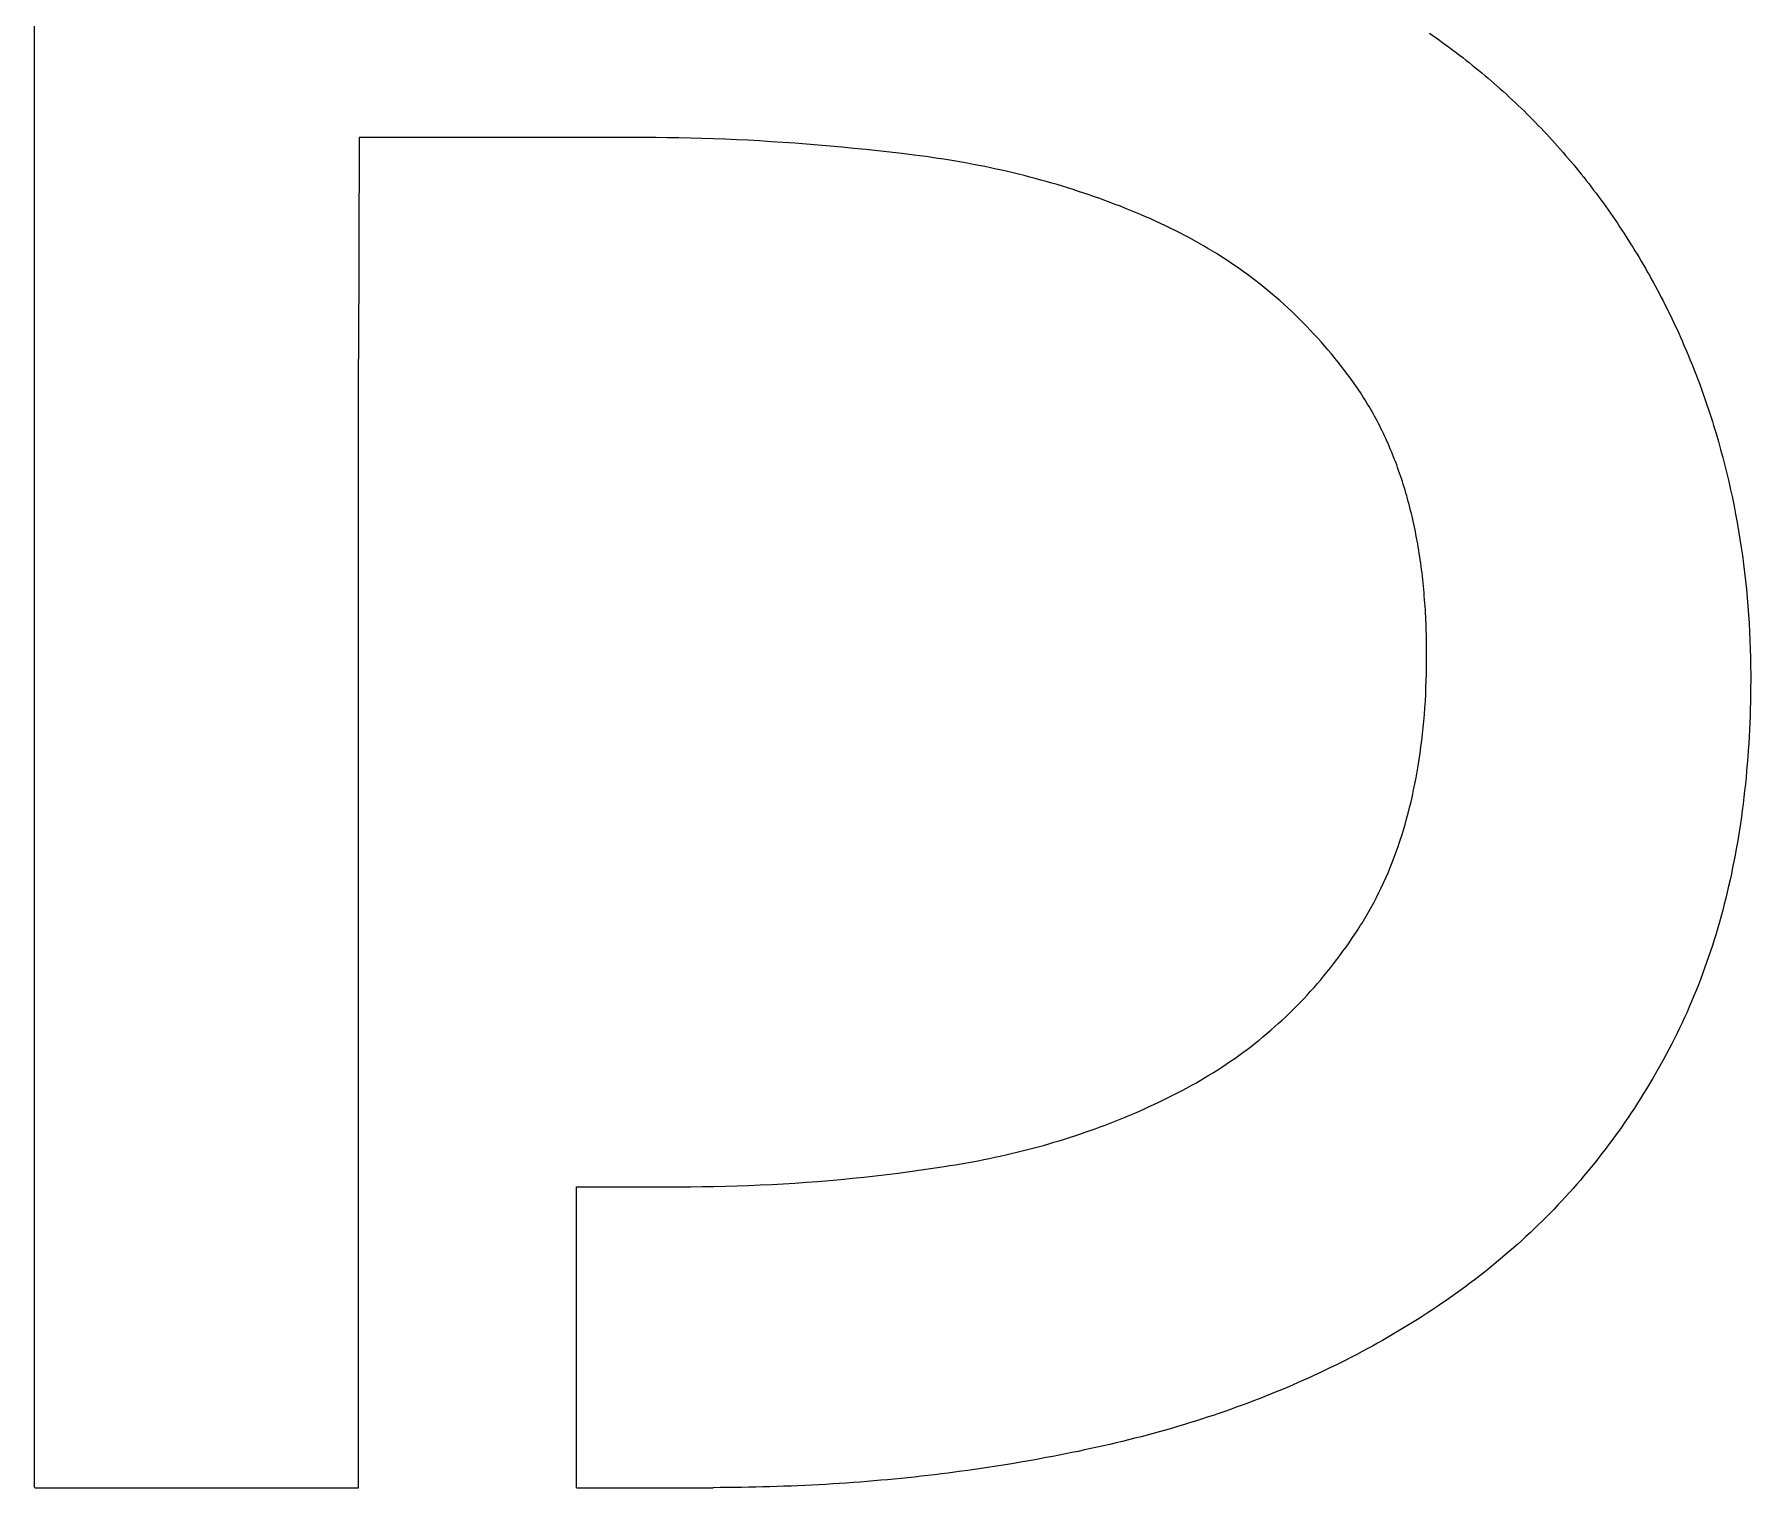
# Model space of a CAD drawing. Header units: millimetres. Extents: x 153 to 4750, y 92 to 3343.
# Drawn here: x 1793.38 to 1816.99, y 1848.63 to 1868.61 of the extents above; entities that cross this region are included whole.
import ezdxf

# ---------------------------------------------------------------- set-up
doc = ezdxf.new("R2010")
doc.units = ezdxf.units.MM

msp = doc.modelspace()

# ---------------------------------------------------------------- linework, layer by layer
for p, q in [((1793.381, 1881.466), (1793.381, 1848.66)), ((1812.571, 1868.63), (1812.617, 1868.598)), ((1812.617, 1868.598), (1812.664, 1868.565)), ((1812.664, 1868.565), (1812.71, 1868.532)), ((1812.71, 1868.532), (1812.756, 1868.499)), ((1812.756, 1868.499), (1812.802, 1868.466)), ((1812.802, 1868.466), (1812.848, 1868.432)), ((1812.848, 1868.432), (1812.893, 1868.398)), ((1812.893, 1868.398), (1812.938, 1868.364)), ((1812.938, 1868.364), (1812.983, 1868.33)), ((1812.983, 1868.33), (1813.028, 1868.295)), ((1813.028, 1868.295), (1813.072, 1868.261)), ((1813.072, 1868.261), (1813.116, 1868.226)), ((1813.116, 1868.226), (1813.16, 1868.191)), ((1813.16, 1868.191), (1813.204, 1868.155)), ((1813.204, 1868.155), (1813.247, 1868.12)), ((1813.247, 1868.12), (1813.291, 1868.084)), ((1813.291, 1868.084), (1813.334, 1868.048)), ((1813.334, 1868.048), (1813.376, 1868.012)), ((1813.376, 1868.012), (1813.419, 1867.975)), ((1813.419, 1867.975), (1813.461, 1867.938)), ((1813.461, 1867.938), (1813.503, 1867.902)), ((1813.503, 1867.902), (1813.545, 1867.864)), ((1813.545, 1867.864), (1813.587, 1867.827)), ((1813.587, 1867.827), (1813.628, 1867.79)), ((1813.628, 1867.79), (1813.669, 1867.752)), ((1813.669, 1867.752), (1813.71, 1867.714)), ((1813.71, 1867.714), (1813.751, 1867.676)), ((1813.751, 1867.676), (1813.791, 1867.637)), ((1813.791, 1867.637), (1813.832, 1867.598)), ((1813.832, 1867.598), (1813.872, 1867.56)), ((1813.872, 1867.56), (1813.911, 1867.521)), ((1813.911, 1867.521), (1813.951, 1867.481)), ((1813.951, 1867.481), (1813.99, 1867.442)), ((1813.99, 1867.442), (1814.029, 1867.402)), ((1814.029, 1867.402), (1814.068, 1867.362)), ((1814.068, 1867.362), (1814.107, 1867.322)), ((1797.849, 1867.196), (1797.838, 1864.145)), ((1801.781, 1867.196), (1797.849, 1867.196)), ((1801.936, 1867.195), (1801.781, 1867.196)), ((1802.092, 1867.193), (1801.936, 1867.195)), ((1802.248, 1867.191), (1802.092, 1867.193)), ((1802.405, 1867.187), (1802.248, 1867.191)), ((1802.563, 1867.183), (1802.405, 1867.187)), ((1802.721, 1867.178), (1802.563, 1867.183)), ((1802.879, 1867.171), (1802.721, 1867.178)), ((1803.038, 1867.164), (1802.879, 1867.171)), ((1803.197, 1867.157), (1803.038, 1867.164)), ((1803.357, 1867.148), (1803.197, 1867.157)), ((1803.517, 1867.138), (1803.357, 1867.148)), ((1803.678, 1867.128), (1803.517, 1867.138)), ((1803.84, 1867.116), (1803.678, 1867.128)), ((1814.107, 1867.322), (1814.145, 1867.281)), ((1814.145, 1867.281), (1814.183, 1867.241)), ((1814.183, 1867.241), (1814.221, 1867.2)), ((1814.221, 1867.2), (1814.259, 1867.159)), ((1814.259, 1867.159), (1814.296, 1867.118)), ((1804.001, 1867.104), (1803.84, 1867.116)), ((1804.164, 1867.091), (1804.001, 1867.104)), ((1804.327, 1867.077), (1804.164, 1867.091)), ((1804.49, 1867.062), (1804.327, 1867.077)), ((1804.654, 1867.046), (1804.49, 1867.062)), ((1804.818, 1867.029), (1804.654, 1867.046)), ((1804.983, 1867.012), (1804.818, 1867.029)), ((1805.148, 1866.993), (1804.983, 1867.012)), ((1805.314, 1866.974), (1805.148, 1866.993)), ((1805.481, 1866.954), (1805.314, 1866.974)), ((1805.563, 1866.943), (1805.481, 1866.954)), ((1805.646, 1866.932), (1805.563, 1866.943)), ((1805.728, 1866.92), (1805.646, 1866.932)), ((1805.81, 1866.908), (1805.728, 1866.92)), ((1805.892, 1866.896), (1805.81, 1866.908)), ((1805.973, 1866.883), (1805.892, 1866.896)), ((1814.296, 1867.118), (1814.333, 1867.076)), ((1814.333, 1867.076), (1814.37, 1867.035)), ((1814.37, 1867.035), (1814.407, 1866.993)), ((1814.407, 1866.993), (1814.443, 1866.95)), ((1814.443, 1866.95), (1814.48, 1866.908)), ((1814.48, 1866.908), (1814.516, 1866.866)), ((1806.054, 1866.869), (1805.973, 1866.883)), ((1806.134, 1866.855), (1806.054, 1866.869)), ((1806.214, 1866.841), (1806.134, 1866.855)), ((1806.294, 1866.826), (1806.214, 1866.841)), ((1806.373, 1866.811), (1806.294, 1866.826)), ((1806.453, 1866.795), (1806.373, 1866.811)), ((1806.531, 1866.779), (1806.453, 1866.795)), ((1806.61, 1866.762), (1806.531, 1866.779)), ((1806.688, 1866.745), (1806.61, 1866.762)), ((1806.766, 1866.727), (1806.688, 1866.745)), ((1806.843, 1866.709), (1806.766, 1866.727)), ((1806.92, 1866.69), (1806.843, 1866.709)), ((1806.997, 1866.671), (1806.92, 1866.69)), ((1807.073, 1866.652), (1806.997, 1866.671)), ((1807.149, 1866.632), (1807.073, 1866.652)), ((1814.516, 1866.866), (1814.551, 1866.823)), ((1814.551, 1866.823), (1814.587, 1866.78)), ((1814.587, 1866.78), (1814.622, 1866.736)), ((1814.622, 1866.736), (1814.657, 1866.693)), ((1814.657, 1866.693), (1814.692, 1866.649)), ((1814.692, 1866.649), (1814.727, 1866.605)), ((1807.225, 1866.611), (1807.149, 1866.632)), ((1807.3, 1866.591), (1807.225, 1866.611)), ((1807.375, 1866.569), (1807.3, 1866.591)), ((1807.45, 1866.547), (1807.375, 1866.569)), ((1807.524, 1866.525), (1807.45, 1866.547)), ((1807.598, 1866.502), (1807.524, 1866.525)), ((1807.672, 1866.479), (1807.598, 1866.502)), ((1807.745, 1866.455), (1807.672, 1866.479)), ((1807.818, 1866.431), (1807.745, 1866.455)), ((1807.891, 1866.407), (1807.818, 1866.431)), ((1814.727, 1866.605), (1814.761, 1866.561)), ((1814.761, 1866.561), (1814.795, 1866.517)), ((1814.795, 1866.517), (1814.829, 1866.472)), ((1814.829, 1866.472), (1814.863, 1866.428)), ((1814.863, 1866.428), (1814.897, 1866.383)), ((1807.963, 1866.381), (1807.891, 1866.407)), ((1808.035, 1866.356), (1807.963, 1866.381)), ((1808.107, 1866.33), (1808.035, 1866.356)), ((1808.178, 1866.303), (1808.107, 1866.33)), ((1808.249, 1866.276), (1808.178, 1866.303)), ((1808.32, 1866.249), (1808.249, 1866.276)), ((1808.39, 1866.221), (1808.32, 1866.249)), ((1808.46, 1866.193), (1808.39, 1866.221)), ((1808.529, 1866.164), (1808.46, 1866.193)), ((1814.897, 1866.383), (1814.93, 1866.338)), ((1814.93, 1866.338), (1814.963, 1866.292)), ((1814.963, 1866.292), (1814.996, 1866.246)), ((1814.996, 1866.246), (1815.028, 1866.201)), ((1815.028, 1866.201), (1815.06, 1866.155)), ((1808.598, 1866.135), (1808.529, 1866.164)), ((1808.667, 1866.105), (1808.598, 1866.135)), ((1808.736, 1866.075), (1808.667, 1866.105)), ((1808.804, 1866.044), (1808.736, 1866.075)), ((1808.872, 1866.013), (1808.804, 1866.044)), ((1808.939, 1865.982), (1808.872, 1866.013)), ((1809.006, 1865.949), (1808.939, 1865.982)), ((1809.073, 1865.917), (1809.006, 1865.949)), ((1815.06, 1866.155), (1815.092, 1866.108)), ((1815.092, 1866.108), (1815.124, 1866.062)), ((1815.124, 1866.062), (1815.155, 1866.016)), ((1815.155, 1866.016), (1815.186, 1865.969)), ((1815.186, 1865.969), (1815.217, 1865.922)), ((1809.139, 1865.883), (1809.073, 1865.917)), ((1809.204, 1865.849), (1809.139, 1865.883)), ((1809.269, 1865.815), (1809.204, 1865.849)), ((1809.334, 1865.78), (1809.269, 1865.815)), ((1809.398, 1865.744), (1809.334, 1865.78)), ((1809.461, 1865.707), (1809.398, 1865.744)), ((1809.524, 1865.67), (1809.461, 1865.707)), ((1815.217, 1865.922), (1815.248, 1865.875)), ((1815.248, 1865.875), (1815.278, 1865.828)), ((1815.278, 1865.828), (1815.308, 1865.781)), ((1815.308, 1865.781), (1815.338, 1865.734)), ((1815.338, 1865.734), (1815.368, 1865.686)), ((1809.587, 1865.633), (1809.524, 1865.67)), ((1809.649, 1865.594), (1809.587, 1865.633)), ((1809.71, 1865.556), (1809.649, 1865.594)), ((1809.771, 1865.516), (1809.71, 1865.556)), ((1809.831, 1865.476), (1809.771, 1865.516)), ((1809.891, 1865.435), (1809.831, 1865.476)), ((1815.368, 1865.686), (1815.397, 1865.639)), ((1815.397, 1865.639), (1815.426, 1865.591)), ((1815.426, 1865.591), (1815.455, 1865.543)), ((1815.455, 1865.543), (1815.483, 1865.495)), ((1815.483, 1865.495), (1815.512, 1865.447)), ((1809.951, 1865.394), (1809.891, 1865.435)), ((1810.009, 1865.352), (1809.951, 1865.394)), ((1810.068, 1865.31), (1810.009, 1865.352)), ((1810.126, 1865.267), (1810.068, 1865.31)), ((1810.183, 1865.223), (1810.126, 1865.267)), ((1815.512, 1865.447), (1815.54, 1865.398)), ((1815.54, 1865.398), (1815.567, 1865.35)), ((1815.567, 1865.35), (1815.595, 1865.301)), ((1815.595, 1865.301), (1815.622, 1865.252)), ((1815.622, 1865.252), (1815.649, 1865.204)), ((1810.24, 1865.178), (1810.183, 1865.223)), ((1810.296, 1865.133), (1810.24, 1865.178)), ((1810.352, 1865.088), (1810.296, 1865.133)), ((1810.407, 1865.042), (1810.352, 1865.088)), ((1810.462, 1864.995), (1810.407, 1865.042)), ((1815.649, 1865.204), (1815.676, 1865.154)), ((1815.676, 1865.154), (1815.702, 1865.105)), ((1815.702, 1865.105), (1815.728, 1865.056)), ((1815.728, 1865.056), (1815.754, 1865.006)), ((1815.754, 1865.006), (1815.78, 1864.957)), ((1810.516, 1864.948), (1810.462, 1864.995)), ((1810.57, 1864.9), (1810.516, 1864.948)), ((1810.623, 1864.851), (1810.57, 1864.9)), ((1810.676, 1864.802), (1810.623, 1864.851)), ((1810.728, 1864.752), (1810.676, 1864.802)), ((1815.78, 1864.957), (1815.805, 1864.907)), ((1815.805, 1864.907), (1815.83, 1864.857)), ((1815.83, 1864.857), (1815.855, 1864.807)), ((1815.855, 1864.807), (1815.88, 1864.757)), ((1810.78, 1864.701), (1810.728, 1864.752)), ((1810.831, 1864.65), (1810.78, 1864.701)), ((1810.881, 1864.599), (1810.831, 1864.65)), ((1810.931, 1864.546), (1810.881, 1864.599)), ((1810.981, 1864.493), (1810.931, 1864.546)), ((1815.88, 1864.757), (1815.904, 1864.706)), ((1815.904, 1864.706), (1815.928, 1864.656)), ((1815.928, 1864.656), (1815.952, 1864.605)), ((1815.952, 1864.605), (1815.976, 1864.554)), ((1815.976, 1864.554), (1815.999, 1864.503)), ((1811.03, 1864.44), (1810.981, 1864.493)), ((1811.079, 1864.386), (1811.03, 1864.44)), ((1811.127, 1864.331), (1811.079, 1864.386)), ((1811.174, 1864.276), (1811.127, 1864.331)), ((1815.999, 1864.503), (1816.022, 1864.452)), ((1816.022, 1864.452), (1816.045, 1864.401)), ((1816.045, 1864.401), (1816.067, 1864.349)), ((1816.067, 1864.349), (1816.089, 1864.298)), ((1816.089, 1864.298), (1816.111, 1864.246)), ((1797.838, 1848.628), (1797.838, 1864.145)), ((1811.221, 1864.22), (1811.174, 1864.276)), ((1811.268, 1864.163), (1811.221, 1864.22)), ((1811.314, 1864.106), (1811.268, 1864.163)), ((1811.359, 1864.048), (1811.314, 1864.106)), ((1816.111, 1864.246), (1816.133, 1864.194)), ((1816.133, 1864.194), (1816.154, 1864.142)), ((1816.154, 1864.142), (1816.176, 1864.09)), ((1816.176, 1864.09), (1816.197, 1864.038)), ((1811.404, 1863.99), (1811.359, 1864.048)), ((1811.449, 1863.931), (1811.404, 1863.99)), ((1811.493, 1863.871), (1811.449, 1863.931)), ((1811.536, 1863.811), (1811.493, 1863.871)), ((1816.197, 1864.038), (1816.217, 1863.986)), ((1816.217, 1863.986), (1816.238, 1863.933)), ((1816.238, 1863.933), (1816.258, 1863.88)), ((1816.258, 1863.88), (1816.278, 1863.827)), ((1816.278, 1863.827), (1816.297, 1863.774)), ((1811.558, 1863.78), (1811.536, 1863.811)), ((1811.579, 1863.75), (1811.558, 1863.78)), ((1811.6, 1863.719), (1811.579, 1863.75)), ((1811.62, 1863.688), (1811.6, 1863.719)), ((1811.641, 1863.657), (1811.62, 1863.688)), ((1811.661, 1863.625), (1811.641, 1863.657)), ((1811.681, 1863.593), (1811.661, 1863.625)), ((1811.701, 1863.561), (1811.681, 1863.593)), ((1816.297, 1863.774), (1816.316, 1863.721)), ((1816.316, 1863.721), (1816.336, 1863.668)), ((1816.336, 1863.668), (1816.354, 1863.615)), ((1816.354, 1863.615), (1816.373, 1863.561)), ((1811.72, 1863.529), (1811.701, 1863.561)), ((1811.74, 1863.497), (1811.72, 1863.529)), ((1811.759, 1863.464), (1811.74, 1863.497)), ((1811.778, 1863.431), (1811.759, 1863.464)), ((1811.796, 1863.398), (1811.778, 1863.431)), ((1811.815, 1863.365), (1811.796, 1863.398)), ((1811.833, 1863.332), (1811.815, 1863.365)), ((1816.373, 1863.561), (1816.391, 1863.507)), ((1816.391, 1863.507), (1816.409, 1863.453)), ((1816.409, 1863.453), (1816.427, 1863.399)), ((1816.427, 1863.399), (1816.445, 1863.345)), ((1816.445, 1863.345), (1816.462, 1863.291)), ((1811.851, 1863.298), (1811.833, 1863.332)), ((1811.868, 1863.264), (1811.851, 1863.298)), ((1811.886, 1863.23), (1811.868, 1863.264)), ((1811.903, 1863.196), (1811.886, 1863.23)), ((1811.92, 1863.161), (1811.903, 1863.196)), ((1811.937, 1863.127), (1811.92, 1863.161)), ((1811.953, 1863.092), (1811.937, 1863.127)), ((1816.462, 1863.291), (1816.479, 1863.236)), ((1816.479, 1863.236), (1816.495, 1863.182)), ((1816.495, 1863.182), (1816.512, 1863.127)), ((1816.512, 1863.127), (1816.544, 1863.017)), ((1811.97, 1863.057), (1811.953, 1863.092)), ((1811.986, 1863.021), (1811.97, 1863.057)), ((1812.002, 1862.986), (1811.986, 1863.021)), ((1812.017, 1862.95), (1812.002, 1862.986)), ((1812.032, 1862.914), (1812.017, 1862.95)), ((1812.048, 1862.878), (1812.032, 1862.914)), ((1812.062, 1862.841), (1812.048, 1862.878)), ((1816.544, 1863.017), (1816.575, 1862.907)), ((1816.575, 1862.907), (1816.604, 1862.797)), ((1812.077, 1862.805), (1812.062, 1862.841)), ((1812.092, 1862.768), (1812.077, 1862.805)), ((1812.106, 1862.731), (1812.092, 1862.768)), ((1812.12, 1862.693), (1812.106, 1862.731)), ((1812.133, 1862.656), (1812.12, 1862.693)), ((1812.147, 1862.618), (1812.133, 1862.656)), ((1816.604, 1862.797), (1816.633, 1862.686)), ((1816.633, 1862.686), (1816.661, 1862.575)), ((1812.16, 1862.58), (1812.147, 1862.618)), ((1812.173, 1862.542), (1812.16, 1862.58)), ((1812.186, 1862.504), (1812.173, 1862.542)), ((1812.199, 1862.465), (1812.186, 1862.504)), ((1812.211, 1862.426), (1812.199, 1862.465)), ((1812.223, 1862.387), (1812.211, 1862.426)), ((1816.661, 1862.575), (1816.687, 1862.464)), ((1816.687, 1862.464), (1816.712, 1862.352)), ((1812.235, 1862.348), (1812.223, 1862.387)), ((1812.247, 1862.309), (1812.235, 1862.348)), ((1812.258, 1862.269), (1812.247, 1862.309)), ((1812.269, 1862.229), (1812.258, 1862.269)), ((1812.28, 1862.189), (1812.269, 1862.229)), ((1812.291, 1862.149), (1812.28, 1862.189)), ((1816.712, 1862.352), (1816.737, 1862.24)), ((1816.737, 1862.24), (1816.76, 1862.127)), ((1812.301, 1862.108), (1812.291, 1862.149)), ((1812.312, 1862.068), (1812.301, 1862.108)), ((1812.322, 1862.027), (1812.312, 1862.068)), ((1812.331, 1861.986), (1812.322, 1862.027)), ((1812.341, 1861.944), (1812.331, 1861.986)), ((1812.35, 1861.903), (1812.341, 1861.944)), ((1816.76, 1862.127), (1816.782, 1862.014)), ((1816.782, 1862.014), (1816.803, 1861.901)), ((1812.359, 1861.861), (1812.35, 1861.903)), ((1812.368, 1861.819), (1812.359, 1861.861)), ((1812.377, 1861.777), (1812.368, 1861.819)), ((1812.385, 1861.734), (1812.377, 1861.777)), ((1812.393, 1861.692), (1812.385, 1861.734)), ((1812.401, 1861.649), (1812.393, 1861.692)), ((1816.803, 1861.901), (1816.822, 1861.788)), ((1816.822, 1861.788), (1816.841, 1861.674)), ((1812.409, 1861.606), (1812.401, 1861.649)), ((1812.417, 1861.562), (1812.409, 1861.606)), ((1812.424, 1861.519), (1812.417, 1861.562)), ((1812.431, 1861.475), (1812.424, 1861.519)), ((1812.438, 1861.431), (1812.431, 1861.475)), ((1816.841, 1861.674), (1816.859, 1861.559)), ((1816.859, 1861.559), (1816.875, 1861.445)), ((1812.444, 1861.387), (1812.438, 1861.431)), ((1812.45, 1861.343), (1812.444, 1861.387)), ((1812.456, 1861.298), (1812.45, 1861.343)), ((1812.462, 1861.253), (1812.456, 1861.298)), ((1812.468, 1861.208), (1812.462, 1861.253)), ((1816.875, 1861.445), (1816.89, 1861.33)), ((1816.89, 1861.33), (1816.905, 1861.215)), ((1812.473, 1861.163), (1812.468, 1861.208)), ((1812.478, 1861.118), (1812.473, 1861.163)), ((1812.483, 1861.072), (1812.478, 1861.118)), ((1812.488, 1861.026), (1812.483, 1861.072)), ((1812.492, 1860.98), (1812.488, 1861.026)), ((1816.905, 1861.215), (1816.918, 1861.099)), ((1816.918, 1861.099), (1816.93, 1860.983)), ((1816.93, 1860.983), (1816.941, 1860.867)), ((1812.497, 1860.934), (1812.492, 1860.98)), ((1812.5, 1860.888), (1812.497, 1860.934)), ((1812.504, 1860.841), (1812.5, 1860.888)), ((1812.508, 1860.794), (1812.504, 1860.841)), ((1812.511, 1860.747), (1812.508, 1860.794)), ((1812.514, 1860.699), (1812.511, 1860.747)), ((1816.941, 1860.867), (1816.95, 1860.75)), ((1816.95, 1860.75), (1816.959, 1860.633)), ((1812.517, 1860.652), (1812.514, 1860.699)), ((1812.519, 1860.604), (1812.517, 1860.652)), ((1812.522, 1860.556), (1812.519, 1860.604)), ((1812.524, 1860.508), (1812.522, 1860.556)), ((1816.959, 1860.633), (1816.967, 1860.516)), ((1816.967, 1860.516), (1816.973, 1860.398)), ((1812.526, 1860.459), (1812.524, 1860.508)), ((1812.527, 1860.411), (1812.526, 1860.459)), ((1812.529, 1860.362), (1812.527, 1860.411)), ((1812.53, 1860.313), (1812.529, 1860.362)), ((1812.531, 1860.264), (1812.53, 1860.313)), ((1816.973, 1860.398), (1816.978, 1860.28)), ((1816.978, 1860.28), (1816.983, 1860.161)), ((1812.532, 1860.214), (1812.531, 1860.264)), ((1812.532, 1860.164), (1812.532, 1860.214)), ((1812.532, 1860.115), (1812.532, 1860.164)), ((1812.532, 1860.065), (1812.532, 1860.115)), ((1812.532, 1860.016), (1812.532, 1860.065)), ((1816.983, 1860.161), (1816.986, 1860.043)), ((1816.986, 1860.043), (1816.988, 1859.924)), ((1812.527, 1859.727), (1812.529, 1859.823)), ((1812.529, 1859.823), (1812.531, 1859.919)), ((1812.531, 1859.919), (1812.532, 1860.016)), ((1816.988, 1859.924), (1816.989, 1859.804)), ((1816.989, 1859.804), (1816.989, 1859.774)), ((1812.519, 1859.539), (1812.523, 1859.633)), ((1812.523, 1859.633), (1812.527, 1859.727)), ((1816.988, 1859.63), (1816.987, 1859.532)), ((1816.989, 1859.728), (1816.988, 1859.63)), ((1816.989, 1859.774), (1816.989, 1859.728)), ((1812.501, 1859.262), (1812.508, 1859.353)), ((1812.508, 1859.353), (1812.514, 1859.446)), ((1812.514, 1859.446), (1812.519, 1859.539)), ((1816.983, 1859.338), (1816.98, 1859.242)), ((1816.985, 1859.435), (1816.983, 1859.338)), ((1816.987, 1859.532), (1816.985, 1859.435)), ((1812.484, 1859.081), (1812.493, 1859.171)), ((1812.493, 1859.171), (1812.501, 1859.262)), ((1816.976, 1859.146), (1816.972, 1859.051)), ((1816.98, 1859.242), (1816.976, 1859.146)), ((1812.454, 1858.815), (1812.465, 1858.903)), ((1812.465, 1858.903), (1812.475, 1858.992)), ((1812.475, 1858.992), (1812.484, 1859.081)), ((1816.962, 1858.861), (1816.955, 1858.767)), ((1816.967, 1858.956), (1816.962, 1858.861)), ((1816.972, 1859.051), (1816.967, 1858.956)), ((1812.416, 1858.557), (1812.429, 1858.643)), ((1812.429, 1858.643), (1812.442, 1858.729)), ((1812.442, 1858.729), (1812.454, 1858.815)), ((1816.949, 1858.674), (1816.941, 1858.581)), ((1816.955, 1858.767), (1816.949, 1858.674)), ((1812.37, 1858.306), (1812.386, 1858.389)), ((1812.386, 1858.389), (1812.402, 1858.473)), ((1812.402, 1858.473), (1812.416, 1858.557)), ((1816.925, 1858.396), (1816.916, 1858.304)), ((1816.933, 1858.488), (1816.925, 1858.396)), ((1816.941, 1858.581), (1816.933, 1858.488)), ((1812.336, 1858.142), (1812.353, 1858.224)), ((1812.353, 1858.224), (1812.37, 1858.306)), ((1816.906, 1858.213), (1816.896, 1858.122)), ((1816.916, 1858.304), (1816.906, 1858.213)), ((1812.278, 1857.903), (1812.298, 1857.982)), ((1812.298, 1857.982), (1812.317, 1858.062)), ((1812.317, 1858.062), (1812.336, 1858.142)), ((1816.873, 1857.942), (1816.861, 1857.853)), ((1816.885, 1858.032), (1816.873, 1857.942)), ((1816.896, 1858.122), (1816.885, 1858.032)), ((1812.212, 1857.671), (1812.235, 1857.747)), ((1812.235, 1857.747), (1812.257, 1857.825)), ((1812.257, 1857.825), (1812.278, 1857.903)), ((1816.848, 1857.764), (1816.834, 1857.675)), ((1816.861, 1857.853), (1816.848, 1857.764)), ((1812.113, 1857.372), (1812.139, 1857.445)), ((1812.139, 1857.445), (1812.164, 1857.52)), ((1812.164, 1857.52), (1812.189, 1857.595)), ((1812.189, 1857.595), (1812.212, 1857.671)), ((1816.806, 1857.5), (1816.79, 1857.413)), ((1816.82, 1857.588), (1816.806, 1857.5)), ((1816.834, 1857.675), (1816.82, 1857.588)), ((1812.03, 1857.156), (1812.059, 1857.227)), ((1812.059, 1857.227), (1812.086, 1857.299)), ((1812.086, 1857.299), (1812.113, 1857.372)), ((1816.758, 1857.24), (1816.741, 1857.155)), ((1816.775, 1857.327), (1816.758, 1857.24)), ((1816.79, 1857.413), (1816.775, 1857.327)), ((1811.94, 1856.947), (1811.971, 1857.016)), ((1811.971, 1857.016), (1812.001, 1857.085)), ((1812.001, 1857.085), (1812.03, 1857.156)), ((1816.705, 1856.985), (1816.686, 1856.901)), ((1816.723, 1857.07), (1816.705, 1856.985)), ((1816.741, 1857.155), (1816.723, 1857.07)), ((1811.808, 1856.679), (1811.842, 1856.745)), ((1811.842, 1856.745), (1811.875, 1856.812)), ((1811.875, 1856.812), (1811.908, 1856.879)), ((1811.908, 1856.879), (1811.94, 1856.947)), ((1816.646, 1856.734), (1816.625, 1856.651)), ((1816.666, 1856.817), (1816.646, 1856.734)), ((1816.686, 1856.901), (1816.666, 1856.817)), ((1811.7, 1856.487), (1811.736, 1856.55)), ((1811.736, 1856.55), (1811.772, 1856.614)), ((1811.772, 1856.614), (1811.808, 1856.679)), ((1816.604, 1856.569), (1816.582, 1856.487)), ((1816.625, 1856.651), (1816.604, 1856.569)), ((1811.545, 1856.241), (1811.584, 1856.301)), ((1811.584, 1856.301), (1811.623, 1856.363)), ((1811.623, 1856.363), (1811.643, 1856.393)), ((1811.643, 1856.393), (1811.662, 1856.424)), ((1811.662, 1856.424), (1811.7, 1856.487)), ((1816.536, 1856.325), (1816.512, 1856.244)), ((1816.559, 1856.406), (1816.536, 1856.325)), ((1816.582, 1856.487), (1816.559, 1856.406)), ((1811.381, 1856.005), (1811.423, 1856.063)), ((1811.423, 1856.063), (1811.464, 1856.122)), ((1811.464, 1856.122), (1811.505, 1856.181)), ((1811.505, 1856.181), (1811.545, 1856.241)), ((1816.462, 1856.085), (1816.436, 1856.006)), ((1816.487, 1856.164), (1816.462, 1856.085)), ((1816.512, 1856.244), (1816.487, 1856.164)), ((1811.209, 1855.778), (1811.253, 1855.833)), ((1811.253, 1855.833), (1811.296, 1855.89)), ((1811.296, 1855.89), (1811.339, 1855.947)), ((1811.339, 1855.947), (1811.381, 1856.005)), ((1816.383, 1855.849), (1816.355, 1855.772)), ((1816.41, 1855.927), (1816.383, 1855.849)), ((1816.436, 1856.006), (1816.41, 1855.927)), ((1810.983, 1855.507), (1811.029, 1855.56)), ((1811.029, 1855.56), (1811.075, 1855.614)), ((1811.075, 1855.614), (1811.12, 1855.668)), ((1811.12, 1855.668), (1811.165, 1855.722)), ((1811.165, 1855.722), (1811.209, 1855.778)), ((1816.298, 1855.618), (1816.269, 1855.542)), ((1816.327, 1855.695), (1816.298, 1855.618)), ((1816.355, 1855.772), (1816.327, 1855.695)), ((1810.792, 1855.301), (1810.841, 1855.352)), ((1810.841, 1855.352), (1810.888, 1855.403)), ((1810.888, 1855.403), (1810.936, 1855.455)), ((1810.936, 1855.455), (1810.983, 1855.507)), ((1816.208, 1855.391), (1816.177, 1855.316)), ((1816.239, 1855.466), (1816.208, 1855.391)), ((1816.269, 1855.542), (1816.239, 1855.466)), ((1810.543, 1855.057), (1810.594, 1855.105)), ((1810.594, 1855.105), (1810.644, 1855.153)), ((1810.644, 1855.153), (1810.694, 1855.202)), ((1810.694, 1855.202), (1810.743, 1855.251)), ((1810.743, 1855.251), (1810.792, 1855.301)), ((1816.08, 1855.094), (1816.046, 1855.021)), ((1816.113, 1855.168), (1816.08, 1855.094)), ((1816.145, 1855.242), (1816.113, 1855.168)), ((1816.177, 1855.316), (1816.145, 1855.242)), ((1810.28, 1854.828), (1810.334, 1854.873)), ((1810.334, 1854.873), (1810.387, 1854.918)), ((1810.387, 1854.918), (1810.439, 1854.964)), ((1810.439, 1854.964), (1810.491, 1855.01)), ((1810.491, 1855.01), (1810.543, 1855.057)), ((1815.977, 1854.877), (1815.941, 1854.805)), ((1816.012, 1854.949), (1815.977, 1854.877)), ((1816.046, 1855.021), (1816.012, 1854.949)), ((1809.949, 1854.572), (1810.005, 1854.613)), ((1810.005, 1854.613), (1810.061, 1854.655)), ((1810.061, 1854.655), (1810.117, 1854.697)), ((1810.117, 1854.697), (1810.172, 1854.74)), ((1810.172, 1854.74), (1810.226, 1854.784)), ((1810.226, 1854.784), (1810.28, 1854.828)), ((1815.868, 1854.664), (1815.831, 1854.594)), ((1815.905, 1854.734), (1815.868, 1854.664)), ((1815.941, 1854.805), (1815.905, 1854.734)), ((1809.599, 1854.337), (1809.658, 1854.375)), ((1809.658, 1854.375), (1809.717, 1854.413)), ((1809.717, 1854.413), (1809.776, 1854.452)), ((1809.776, 1854.452), (1809.834, 1854.492)), ((1809.834, 1854.492), (1809.892, 1854.532)), ((1809.892, 1854.532), (1809.949, 1854.572)), ((1815.716, 1854.386), (1815.677, 1854.317)), ((1815.755, 1854.454), (1815.716, 1854.386)), ((1815.793, 1854.524), (1815.755, 1854.454)), ((1815.831, 1854.594), (1815.793, 1854.524)), ((1809.23, 1854.124), (1809.293, 1854.158)), ((1809.293, 1854.158), (1809.355, 1854.193)), ((1809.355, 1854.193), (1809.416, 1854.228)), ((1809.416, 1854.228), (1809.478, 1854.264)), ((1809.478, 1854.264), (1809.538, 1854.3)), ((1809.538, 1854.3), (1809.599, 1854.337)), ((1815.597, 1854.181), (1815.556, 1854.114)), ((1815.637, 1854.249), (1815.597, 1854.181)), ((1815.677, 1854.317), (1815.637, 1854.249)), ((1808.781, 1853.898), (1808.846, 1853.929)), ((1808.846, 1853.929), (1808.911, 1853.96)), ((1808.911, 1853.96), (1808.975, 1853.992)), ((1808.975, 1853.992), (1809.039, 1854.024)), ((1809.039, 1854.024), (1809.103, 1854.057)), ((1809.103, 1854.057), (1809.167, 1854.09)), ((1809.167, 1854.09), (1809.23, 1854.124)), ((1815.432, 1853.915), (1815.389, 1853.849)), ((1815.474, 1853.981), (1815.432, 1853.915)), ((1815.515, 1854.047), (1815.474, 1853.981)), ((1815.556, 1854.114), (1815.515, 1854.047)), ((1808.179, 1853.641), (1808.248, 1853.668)), ((1808.248, 1853.668), (1808.315, 1853.695)), ((1808.315, 1853.695), (1808.383, 1853.723)), ((1808.383, 1853.723), (1808.45, 1853.751)), ((1808.45, 1853.751), (1808.517, 1853.779)), ((1808.517, 1853.779), (1808.583, 1853.808)), ((1808.583, 1853.808), (1808.65, 1853.838)), ((1808.65, 1853.838), (1808.715, 1853.868)), ((1808.715, 1853.868), (1808.781, 1853.898)), ((1815.303, 1853.72), (1815.259, 1853.656)), ((1815.347, 1853.784), (1815.303, 1853.72)), ((1815.389, 1853.849), (1815.347, 1853.784)), ((1807.55, 1853.422), (1807.621, 1853.444)), ((1807.621, 1853.444), (1807.692, 1853.467)), ((1807.692, 1853.467), (1807.763, 1853.491)), ((1807.763, 1853.491), (1807.833, 1853.515)), ((1807.833, 1853.515), (1807.903, 1853.539)), ((1807.903, 1853.539), (1807.973, 1853.564)), ((1807.973, 1853.564), (1808.042, 1853.589)), ((1808.042, 1853.589), (1808.111, 1853.615)), ((1808.111, 1853.615), (1808.179, 1853.641)), ((1815.125, 1853.465), (1815.079, 1853.403)), ((1815.17, 1853.528), (1815.125, 1853.465)), ((1815.215, 1853.592), (1815.17, 1853.528)), ((1815.259, 1853.656), (1815.215, 1853.592)), ((1806.668, 1853.188), (1806.743, 1853.205)), ((1806.743, 1853.205), (1806.818, 1853.222)), ((1806.818, 1853.222), (1806.893, 1853.24)), ((1806.893, 1853.24), (1806.967, 1853.259)), ((1806.967, 1853.259), (1807.041, 1853.277)), ((1807.041, 1853.277), (1807.115, 1853.297)), ((1807.115, 1853.297), (1807.188, 1853.316)), ((1807.188, 1853.316), (1807.261, 1853.336)), ((1807.261, 1853.336), (1807.334, 1853.357)), ((1807.334, 1853.357), (1807.406, 1853.378)), ((1807.406, 1853.378), (1807.478, 1853.4)), ((1807.478, 1853.4), (1807.55, 1853.422)), ((1814.939, 1853.218), (1814.891, 1853.157)), ((1814.986, 1853.279), (1814.939, 1853.218)), ((1815.033, 1853.341), (1814.986, 1853.279)), ((1815.079, 1853.403), (1815.033, 1853.341)), ((1805.265, 1852.955), (1805.422, 1852.976)), ((1805.422, 1852.976), (1805.58, 1852.998)), ((1805.58, 1852.998), (1805.738, 1853.021)), ((1805.738, 1853.021), (1805.895, 1853.045)), ((1805.895, 1853.045), (1805.974, 1853.057)), ((1805.974, 1853.057), (1806.052, 1853.07)), ((1806.052, 1853.07), (1806.13, 1853.083)), ((1806.13, 1853.083), (1806.208, 1853.097)), ((1806.208, 1853.097), (1806.286, 1853.111)), ((1806.286, 1853.111), (1806.363, 1853.125)), ((1806.363, 1853.125), (1806.439, 1853.14)), ((1806.439, 1853.14), (1806.516, 1853.156)), ((1806.516, 1853.156), (1806.592, 1853.172)), ((1806.592, 1853.172), (1806.668, 1853.188)), ((1814.746, 1852.977), (1814.696, 1852.918)), ((1814.795, 1853.036), (1814.746, 1852.977)), ((1814.843, 1853.096), (1814.795, 1853.036)), ((1814.891, 1853.157), (1814.843, 1853.096)), ((1800.838, 1848.628), (1800.838, 1852.766)), ((1800.838, 1852.766), (1802.33, 1852.766)), ((1802.33, 1852.766), (1802.41, 1852.767)), ((1802.41, 1852.767), (1802.569, 1852.768)), ((1802.569, 1852.768), (1802.728, 1852.77)), ((1802.728, 1852.77), (1802.888, 1852.774)), ((1802.888, 1852.774), (1803.047, 1852.778)), ((1803.047, 1852.778), (1803.206, 1852.784)), ((1803.206, 1852.784), (1803.365, 1852.791)), ((1803.365, 1852.791), (1803.524, 1852.798)), ((1803.524, 1852.798), (1803.682, 1852.807)), ((1803.682, 1852.807), (1803.841, 1852.817)), ((1803.841, 1852.817), (1804, 1852.828)), ((1804, 1852.828), (1804.158, 1852.84)), ((1804.158, 1852.84), (1804.317, 1852.853)), ((1804.317, 1852.853), (1804.475, 1852.868)), ((1804.475, 1852.868), (1804.633, 1852.883)), ((1804.633, 1852.883), (1804.791, 1852.899)), ((1804.791, 1852.899), (1804.949, 1852.917)), ((1804.949, 1852.917), (1805.107, 1852.936)), ((1805.107, 1852.936), (1805.265, 1852.955)), ((1814.545, 1852.743), (1814.494, 1852.685)), ((1814.596, 1852.801), (1814.545, 1852.743)), ((1814.646, 1852.859), (1814.596, 1852.801)), ((1814.696, 1852.918), (1814.646, 1852.859)), ((1814.337, 1852.516), (1814.284, 1852.46)), ((1814.39, 1852.572), (1814.337, 1852.516)), ((1814.442, 1852.628), (1814.39, 1852.572)), ((1814.494, 1852.685), (1814.442, 1852.628)), ((1814.121, 1852.295), (1814.066, 1852.241)), ((1814.176, 1852.35), (1814.121, 1852.295)), ((1814.23, 1852.405), (1814.176, 1852.35)), ((1814.284, 1852.46), (1814.23, 1852.405)), ((1813.841, 1852.029), (1813.784, 1851.977)), ((1813.898, 1852.082), (1813.841, 1852.029)), ((1813.955, 1852.134), (1813.898, 1852.082)), ((1814.011, 1852.188), (1813.955, 1852.134)), ((1814.066, 1852.241), (1814.011, 1852.188)), ((1813.609, 1851.824), (1813.549, 1851.774)), ((1813.668, 1851.875), (1813.609, 1851.824)), ((1813.726, 1851.926), (1813.668, 1851.875)), ((1813.784, 1851.977), (1813.726, 1851.926)), ((1813.308, 1851.577), (1813.246, 1851.529)), ((1813.369, 1851.626), (1813.308, 1851.577)), ((1813.429, 1851.675), (1813.369, 1851.626)), ((1813.49, 1851.724), (1813.429, 1851.675)), ((1813.549, 1851.774), (1813.49, 1851.724)), ((1812.995, 1851.341), (1812.931, 1851.295)), ((1813.058, 1851.387), (1812.995, 1851.341)), ((1813.121, 1851.434), (1813.058, 1851.387)), ((1813.184, 1851.481), (1813.121, 1851.434)), ((1813.246, 1851.529), (1813.184, 1851.481)), ((1812.604, 1851.071), (1812.538, 1851.027)), ((1812.67, 1851.115), (1812.604, 1851.071)), ((1812.736, 1851.159), (1812.67, 1851.115)), ((1812.802, 1851.204), (1812.736, 1851.159)), ((1812.866, 1851.249), (1812.802, 1851.204)), ((1812.931, 1851.295), (1812.866, 1851.249)), ((1812.269, 1850.858), (1812.201, 1850.816)), ((1812.337, 1850.899), (1812.269, 1850.858)), ((1812.404, 1850.942), (1812.337, 1850.899)), ((1812.471, 1850.984), (1812.404, 1850.942)), ((1812.538, 1851.027), (1812.471, 1850.984)), ((1811.855, 1850.615), (1811.785, 1850.576)), ((1811.925, 1850.654), (1811.855, 1850.615)), ((1811.994, 1850.694), (1811.925, 1850.654)), ((1812.063, 1850.734), (1811.994, 1850.694)), ((1812.132, 1850.775), (1812.063, 1850.734)), ((1812.201, 1850.816), (1812.132, 1850.775)), ((1811.428, 1850.387), (1811.356, 1850.35)), ((1811.5, 1850.424), (1811.428, 1850.387)), ((1811.572, 1850.461), (1811.5, 1850.424)), ((1811.643, 1850.499), (1811.572, 1850.461)), ((1811.714, 1850.537), (1811.643, 1850.499)), ((1811.785, 1850.576), (1811.714, 1850.537)), ((1810.914, 1850.14), (1810.839, 1850.106)), ((1810.989, 1850.174), (1810.914, 1850.14)), ((1811.063, 1850.208), (1810.989, 1850.174)), ((1811.137, 1850.243), (1811.063, 1850.208)), ((1811.21, 1850.279), (1811.137, 1850.243)), ((1811.283, 1850.314), (1811.21, 1850.279)), ((1811.356, 1850.35), (1811.283, 1850.314)), ((1810.383, 1849.912), (1810.306, 1849.882)), ((1810.46, 1849.944), (1810.383, 1849.912)), ((1810.537, 1849.975), (1810.46, 1849.944)), ((1810.613, 1850.007), (1810.537, 1849.975)), ((1810.689, 1850.04), (1810.613, 1850.007)), ((1810.764, 1850.073), (1810.689, 1850.04)), ((1810.839, 1850.106), (1810.764, 1850.073)), ((1809.755, 1849.677), (1809.675, 1849.65)), ((1809.835, 1849.705), (1809.755, 1849.677)), ((1809.914, 1849.734), (1809.835, 1849.705)), ((1809.993, 1849.762), (1809.914, 1849.734)), ((1810.072, 1849.792), (1809.993, 1849.762)), ((1810.15, 1849.821), (1810.072, 1849.792)), ((1810.228, 1849.851), (1810.15, 1849.821)), ((1810.306, 1849.882), (1810.228, 1849.851)), ((1808.939, 1849.42), (1808.855, 1849.397)), ((1809.022, 1849.444), (1808.939, 1849.42)), ((1809.105, 1849.468), (1809.022, 1849.444)), ((1809.188, 1849.493), (1809.105, 1849.468)), ((1809.27, 1849.518), (1809.188, 1849.493)), ((1809.352, 1849.544), (1809.27, 1849.518)), ((1809.433, 1849.57), (1809.352, 1849.544)), ((1809.514, 1849.596), (1809.433, 1849.57)), ((1809.595, 1849.623), (1809.514, 1849.596)), ((1809.675, 1849.65), (1809.595, 1849.623)), ((1808.001, 1849.185), (1807.914, 1849.166)), ((1808.088, 1849.204), (1808.001, 1849.185)), ((1808.174, 1849.224), (1808.088, 1849.204)), ((1808.261, 1849.244), (1808.174, 1849.224)), ((1808.347, 1849.265), (1808.261, 1849.244)), ((1808.432, 1849.286), (1808.347, 1849.265)), ((1808.518, 1849.307), (1808.432, 1849.286)), ((1808.603, 1849.329), (1808.518, 1849.307)), ((1808.687, 1849.351), (1808.603, 1849.329)), ((1808.772, 1849.374), (1808.687, 1849.351)), ((1808.855, 1849.397), (1808.772, 1849.374)), ((1806.765, 1848.947), (1806.675, 1848.932)), ((1806.854, 1848.962), (1806.765, 1848.947)), ((1806.944, 1848.977), (1806.854, 1848.962)), ((1807.033, 1848.992), (1806.944, 1848.977)), ((1807.122, 1849.008), (1807.033, 1848.992)), ((1807.211, 1849.024), (1807.122, 1849.008)), ((1807.3, 1849.041), (1807.211, 1849.024)), ((1807.388, 1849.058), (1807.3, 1849.041)), ((1807.476, 1849.075), (1807.388, 1849.058)), ((1807.564, 1849.092), (1807.476, 1849.075)), ((1807.652, 1849.11), (1807.564, 1849.092)), ((1807.74, 1849.128), (1807.652, 1849.11)), ((1807.827, 1849.147), (1807.74, 1849.128)), ((1807.914, 1849.166), (1807.827, 1849.147)), ((1804.835, 1848.714), (1804.741, 1848.706)), ((1804.929, 1848.721), (1804.835, 1848.714)), ((1805.023, 1848.73), (1804.929, 1848.721)), ((1805.116, 1848.738), (1805.023, 1848.73)), ((1805.21, 1848.747), (1805.116, 1848.738)), ((1805.303, 1848.756), (1805.21, 1848.747)), ((1805.396, 1848.765), (1805.303, 1848.756)), ((1805.488, 1848.775), (1805.396, 1848.765)), ((1805.581, 1848.785), (1805.488, 1848.775)), ((1805.673, 1848.795), (1805.581, 1848.785)), ((1805.765, 1848.806), (1805.673, 1848.795)), ((1805.857, 1848.817), (1805.765, 1848.806)), ((1805.949, 1848.829), (1805.857, 1848.817)), ((1806.04, 1848.841), (1805.949, 1848.829)), ((1806.132, 1848.853), (1806.04, 1848.841)), ((1806.223, 1848.865), (1806.132, 1848.853)), ((1806.314, 1848.878), (1806.223, 1848.865)), ((1806.404, 1848.891), (1806.314, 1848.878)), ((1806.495, 1848.904), (1806.404, 1848.891)), ((1806.585, 1848.918), (1806.495, 1848.904)), ((1806.675, 1848.932), (1806.585, 1848.918)), ((1793.386, 1848.628), (1793.381, 1848.66)), ((1793.386, 1848.628), (1797.838, 1848.628)), ((1800.838, 1848.628), (1802.717, 1848.628)), ((1802.816, 1848.629), (1802.717, 1848.628)), ((1802.914, 1848.629), (1802.816, 1848.629)), ((1803.012, 1848.63), (1802.914, 1848.629)), ((1803.11, 1848.632), (1803.012, 1848.63)), ((1803.207, 1848.634), (1803.11, 1848.632)), ((1803.305, 1848.636), (1803.207, 1848.634)), ((1803.402, 1848.638), (1803.305, 1848.636)), ((1803.499, 1848.641), (1803.402, 1848.638)), ((1803.596, 1848.644), (1803.499, 1848.641)), ((1803.692, 1848.647), (1803.596, 1848.644)), ((1803.789, 1848.651), (1803.692, 1848.647)), ((1803.885, 1848.655), (1803.789, 1848.651)), ((1803.981, 1848.659), (1803.885, 1848.655)), ((1804.076, 1848.664), (1803.981, 1848.659)), ((1804.172, 1848.669), (1804.076, 1848.664)), ((1804.267, 1848.674), (1804.172, 1848.669)), ((1804.363, 1848.68), (1804.267, 1848.674)), ((1804.457, 1848.686), (1804.363, 1848.68)), ((1804.552, 1848.692), (1804.457, 1848.686)), ((1804.647, 1848.699), (1804.552, 1848.692)), ((1804.741, 1848.706), (1804.647, 1848.699))]:
    msp.add_line(p, q)

doc.saveas('drawing.dxf')
